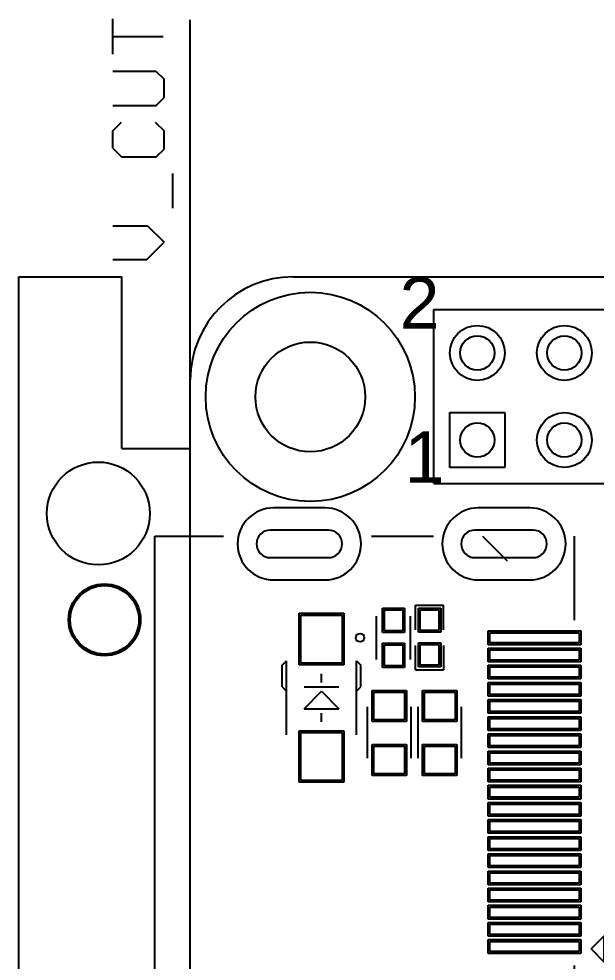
# Model space of a CAD drawing. Header units: inches. Extents: x -5 to 125, y -8 to 83.
# Drawn here: x -5 to 11.84, y 55.05 to 82.52 of the extents above; entities that cross this region are included whole.
import ezdxf

# ---------------------------------------------------------------- set-up
doc = ezdxf.new("R2010")
doc.units = ezdxf.units.IN
for name, color, linetype in [('Bottom Overlay', 54, 'Continuous'), ('Bottom Paste', 16, 'Continuous'), ('Bottom Solder', 6, 'Continuous'), ('Keep-Out Layer', 6, 'Continuous'), ('Top Overlay', 2, 'Continuous'), ('Top Paste', 8, 'Continuous'), ('Top Solder', 216, 'Continuous')]:
    doc.layers.add(name, color=color, linetype=linetype)
doc.styles.add('Arial', font='', dxfattribs={"height": 0.2})
doc.styles.get('Arial').set_extended_font_data('Arial')

# ---------------------------------------------------------------- blocks, each defined once
blk = doc.blocks.new('HEADER2_20_2_54_SPZ_64')
at = {"layer": 'Bottom Solder'}
for p, q in [((-24.93, -0.47), (-23.33, -0.47)), ((-24.93, -2.07), (-24.93, -0.47)), ((-23.33, -0.47), (-23.33, -2.07)), ((-23.33, -2.07), (-24.93, -2.07))]:
    blk.add_line(p, q, dxfattribs=at)
for centre, radius in [((-24.13, 1.27), 0.8), ((-21.59, 1.27), 0.8), ((-24.13, 1.27), 0.5), ((-21.59, 1.27), 0.5), ((-21.59, -1.27), 0.8), ((-24.13, -1.27), 0.5), ((-21.59, -1.27), 0.5)]:
    blk.add_circle(centre, radius, dxfattribs=at)
at = {"layer": 'Top Overlay'}
for p, q in [((-25.4, -2.54), (-25.4, 2.54)), ((-25.4, 2.54), (25.4, 2.54)), ((-25.4, -2.54), (25.4, -2.54))]:
    blk.add_line(p, q, dxfattribs=at)
at = {"layer": 'Top Solder'}
for p, q in [((-24.93, -0.47), (-23.33, -0.47)), ((-24.93, -2.07), (-24.93, -0.47)), ((-23.33, -0.47), (-23.33, -2.07)), ((-23.33, -2.07), (-24.93, -2.07))]:
    blk.add_line(p, q, dxfattribs=at)
for centre, radius in [((-24.13, 1.27), 0.8), ((-21.59, 1.27), 0.8), ((-24.13, 1.27), 0.5), ((-21.59, 1.27), 0.5), ((-21.59, -1.27), 0.8), ((-24.13, -1.27), 0.5), ((-21.59, -1.27), 0.5)]:
    blk.add_circle(centre, radius, dxfattribs=at)
at = {"layer": 'Top Overlay', "style": 'Arial'}
for s, p in [('2', (-26.397, 1.978)), ('1', (-26.256, -2.518))]:
    blk.add_text(s, height=1.5, rotation=360, dxfattribs=at).set_placement(p)
blk = doc.blocks.new('M____P____________70')
at = {"layer": 'Top Solder'}
blk.add_circle((0, 0), 1.5, dxfattribs=at)
blk = doc.blocks.new('M____P____________B_72')
at = {"layer": 'Bottom Solder'}
blk.add_circle((0, 0), 1.5, dxfattribs=at)
blk = doc.blocks.new('HOLE_3_2MM_76')
at = {"layer": 'Bottom Solder'}
for radius in [3.05, 1.6]:
    blk.add_circle((0, 0), radius, dxfattribs=at)
at = {"layer": 'Top Solder'}
for radius in [3.05, 1.6]:
    blk.add_circle((0, 0), radius, dxfattribs=at)
blk = doc.blocks.new('HDMI_274')
at = {"layer": 'Bottom Solder'}
for p, q in [((-8.289, 4.18), (-8.289, 2.68)), ((-7.639, 4.28), (-7.639, 2.579)), ((-6.839, 2.579), (-6.839, 4.28)), ((-6.189, 2.68), (-6.189, 4.18)), ((6.189, 4.18), (6.189, 2.68)), ((6.839, 4.28), (6.839, 2.579)), ((7.639, 2.579), (7.639, 4.28)), ((8.289, 2.68), (8.289, 4.18)), ((-8.289, -1.789), (-8.289, -3.289)), ((-7.639, -1.689), (-7.639, -3.39)), ((-6.839, -3.39), (-6.839, -1.689)), ((-6.189, -3.289), (-6.189, -1.789)), ((6.189, -1.789), (6.189, -3.289)), ((6.839, -1.689), (6.839, -3.39)), ((7.639, -3.39), (7.639, -1.689)), ((8.289, -3.289), (8.289, -1.789))]:
    blk.add_line(p, q, dxfattribs=at)
for centre, radius, start, end in [((-7.239, 4.18), 1.05, 0, 180), ((7.239, 4.18), 1.05, 0, 180), ((-7.239, 4.28), 0.4, 0, 180), ((7.239, 4.28), 0.4, 0, 180), ((-7.239, 2.68), 1.05, 180, 0), ((-7.239, 2.579), 0.4, 180, 0), ((7.239, 2.68), 1.05, 180, 0), ((7.239, 2.579), 0.4, 180, 0), ((-7.239, -1.789), 1.05, 0, 180), ((7.239, -1.789), 1.05, 0, 180), ((-7.239, -1.689), 0.4, 0, 180), ((7.239, -1.689), 0.4, 0, 180), ((-7.239, -3.289), 1.05, 180, 0), ((7.239, -3.289), 1.05, 180, 0), ((-7.239, -3.39), 0.4, 180, 0), ((7.239, -3.39), 0.4, 180, 0)]:
    blk.add_arc(centre, radius, start, end, dxfattribs=at)
at = {"layer": 'Top Overlay'}
for p, q in [((-7.341, 7.645), (-7.341, 5.588)), ((-7.341, 7.645), (7.468, 7.645)), ((7.468, 7.645), (7.468, 5.639)), ((-7.341, 1.219), (-7.341, -0.356)), ((7.468, 1.321), (7.468, -0.483)), ((7.468, -1.911), (6.75, -2.628)), ((-7.341, -2.038), (-6.75, -2.628)), ((-7.391, -4.597), (-5.055, -4.597)), ((5.016, -4.597), (7.468, -4.597)), ((-4.572, -5.08), (-4.953, -5.461)), ((-4.572, -5.08), (-4.191, -5.461)), ((-4.953, -5.461), (-4.191, -5.461))]:
    blk.add_line(p, q, dxfattribs=at)
at = {"layer": 'Top Paste'}
for p, q in [((-4.65, -4.728), (-4.65, -2.128)), ((-4.65, -2.128), (-4.35, -2.128)), ((-4.35, -2.128), (-4.35, -4.728)), ((-4.15, -4.728), (-4.15, -2.128)), ((-4.15, -2.128), (-3.85, -2.128)), ((-3.85, -2.128), (-3.85, -4.728)), ((-3.65, -4.73), (-3.65, -2.13)), ((-3.65, -2.13), (-3.35, -2.13)), ((-3.35, -2.13), (-3.35, -4.73)), ((-3.15, -4.728), (-3.15, -2.128)), ((-3.15, -2.128), (-2.85, -2.128)), ((-2.85, -2.128), (-2.85, -4.728)), ((-2.65, -4.728), (-2.65, -2.128)), ((-2.65, -2.128), (-2.35, -2.128)), ((-2.35, -2.128), (-2.35, -4.728)), ((-2.15, -4.728), (-2.15, -2.128)), ((-2.15, -2.128), (-1.85, -2.128)), ((-1.85, -2.128), (-1.85, -4.728)), ((-1.65, -4.728), (-1.65, -2.128)), ((-1.65, -2.128), (-1.35, -2.128)), ((-1.35, -2.128), (-1.35, -4.728)), ((-1.15, -4.728), (-1.15, -2.128)), ((-1.15, -2.128), (-0.85, -2.128)), ((-0.85, -2.128), (-0.85, -4.728)), ((-0.65, -4.728), (-0.65, -2.128)), ((-0.65, -2.128), (-0.35, -2.128)), ((-0.35, -2.128), (-0.35, -4.728)), ((-0.15, -4.728), (-0.15, -2.128)), ((-0.15, -2.128), (0.15, -2.128)), ((0.15, -2.128), (0.15, -4.728)), ((0.35, -4.728), (0.35, -2.128)), ((0.35, -2.128), (0.65, -2.128)), ((0.65, -2.128), (0.65, -4.728)), ((0.85, -4.73), (0.85, -2.13)), ((0.85, -2.13), (1.15, -2.13)), ((1.15, -2.13), (1.15, -4.73)), ((1.35, -4.728), (1.35, -2.128)), ((1.35, -2.128), (1.65, -2.128)), ((1.65, -2.128), (1.65, -4.728)), ((1.85, -4.728), (1.85, -2.128)), ((1.85, -2.128), (2.15, -2.128)), ((2.15, -2.128), (2.15, -4.728)), ((2.35, -4.728), (2.35, -2.128)), ((2.35, -2.128), (2.65, -2.128)), ((2.65, -2.128), (2.65, -4.728)), ((2.85, -4.728), (2.85, -2.128)), ((2.85, -2.128), (3.15, -2.128)), ((3.15, -2.128), (3.15, -4.728)), ((3.35, -4.728), (3.35, -2.128)), ((3.35, -2.128), (3.65, -2.128)), ((3.65, -2.128), (3.65, -4.728)), ((3.85, -4.728), (3.85, -2.128)), ((3.85, -2.128), (4.15, -2.128)), ((4.15, -2.128), (4.15, -4.728)), ((4.35, -4.728), (4.35, -2.128)), ((4.35, -2.128), (4.65, -2.128)), ((4.65, -2.128), (4.65, -4.728)), ((-4.35, -4.728), (-4.65, -4.728)), ((-3.85, -4.728), (-4.15, -4.728)), ((-3.35, -4.73), (-3.65, -4.73)), ((-2.85, -4.728), (-3.15, -4.728)), ((-2.35, -4.728), (-2.65, -4.728)), ((-1.85, -4.728), (-2.15, -4.728)), ((-1.35, -4.728), (-1.65, -4.728)), ((-0.85, -4.728), (-1.15, -4.728)), ((-0.35, -4.728), (-0.65, -4.728)), ((0.15, -4.728), (-0.15, -4.728)), ((0.65, -4.728), (0.35, -4.728)), ((1.15, -4.73), (0.85, -4.73)), ((1.65, -4.728), (1.35, -4.728)), ((2.15, -4.728), (1.85, -4.728)), ((2.65, -4.728), (2.35, -4.728)), ((3.15, -4.728), (2.85, -4.728)), ((3.65, -4.728), (3.35, -4.728)), ((4.15, -4.728), (3.85, -4.728)), ((4.65, -4.728), (4.35, -4.728))]:
    blk.add_line(p, q, dxfattribs=at)
at = {"layer": 'Top Solder'}
for p, q in [((-8.289, 4.18), (-8.289, 2.68)), ((-7.639, 4.28), (-7.639, 2.579)), ((-6.839, 2.579), (-6.839, 4.28)), ((-6.189, 2.68), (-6.189, 4.18)), ((6.189, 4.18), (6.189, 2.68)), ((6.839, 4.28), (6.839, 2.579)), ((7.639, 2.579), (7.639, 4.28)), ((8.289, 2.68), (8.289, 4.18)), ((-8.289, -1.789), (-8.289, -3.289)), ((-7.639, -1.689), (-7.639, -3.39)), ((-6.839, -3.39), (-6.839, -1.689)), ((-6.189, -3.289), (-6.189, -1.789)), ((6.189, -1.789), (6.189, -3.289)), ((6.839, -1.689), (6.839, -3.39)), ((7.639, -3.39), (7.639, -1.689)), ((8.289, -3.289), (8.289, -1.789)), ((-4.7, -4.778), (-4.7, -2.078)), ((-4.7, -2.078), (-4.3, -2.078)), ((-4.3, -2.078), (-4.3, -4.778)), ((-4.2, -4.778), (-4.2, -2.078)), ((-4.2, -2.078), (-3.8, -2.078)), ((-3.8, -2.078), (-3.8, -4.778)), ((-3.7, -4.78), (-3.7, -2.08)), ((-3.7, -2.08), (-3.3, -2.08)), ((-3.3, -2.08), (-3.3, -4.78)), ((-3.2, -4.778), (-3.2, -2.078)), ((-3.2, -2.078), (-2.8, -2.078)), ((-2.8, -2.078), (-2.8, -4.778)), ((-2.7, -4.778), (-2.7, -2.078)), ((-2.7, -2.078), (-2.3, -2.078)), ((-2.3, -2.078), (-2.3, -4.778)), ((-2.2, -4.778), (-2.2, -2.078)), ((-2.2, -2.078), (-1.8, -2.078)), ((-1.8, -2.078), (-1.8, -4.778)), ((-1.7, -4.778), (-1.7, -2.078)), ((-1.7, -2.078), (-1.3, -2.078)), ((-1.3, -2.078), (-1.3, -4.778)), ((-1.2, -4.778), (-1.2, -2.078)), ((-1.2, -2.078), (-0.8, -2.078)), ((-0.8, -2.078), (-0.8, -4.778)), ((-0.7, -4.778), (-0.7, -2.078)), ((-0.7, -2.078), (-0.3, -2.078)), ((-0.3, -2.078), (-0.3, -4.778)), ((-0.2, -4.778), (-0.2, -2.078)), ((-0.2, -2.078), (0.2, -2.078)), ((0.2, -2.078), (0.2, -4.778)), ((0.3, -4.778), (0.3, -2.078)), ((0.3, -2.078), (0.7, -2.078)), ((0.7, -2.078), (0.7, -4.778)), ((0.8, -4.78), (0.8, -2.08)), ((0.8, -2.08), (1.2, -2.08)), ((1.2, -2.08), (1.2, -4.78)), ((1.3, -4.778), (1.3, -2.078)), ((1.3, -2.078), (1.7, -2.078)), ((1.7, -2.078), (1.7, -4.778)), ((1.8, -4.778), (1.8, -2.078)), ((1.8, -2.078), (2.2, -2.078)), ((2.2, -2.078), (2.2, -4.778)), ((2.3, -4.778), (2.3, -2.078)), ((2.3, -2.078), (2.7, -2.078)), ((2.7, -2.078), (2.7, -4.778)), ((2.8, -4.778), (2.8, -2.078)), ((2.8, -2.078), (3.2, -2.078)), ((3.2, -2.078), (3.2, -4.778)), ((3.3, -4.778), (3.3, -2.078)), ((3.3, -2.078), (3.7, -2.078)), ((3.7, -2.078), (3.7, -4.778)), ((3.8, -4.778), (3.8, -2.078)), ((3.8, -2.078), (4.2, -2.078)), ((4.2, -2.078), (4.2, -4.778)), ((4.3, -4.778), (4.3, -2.078)), ((4.3, -2.078), (4.7, -2.078)), ((4.7, -2.078), (4.7, -4.778)), ((-4.3, -4.778), (-4.7, -4.778)), ((-3.8, -4.778), (-4.2, -4.778)), ((-3.3, -4.78), (-3.7, -4.78)), ((-2.8, -4.778), (-3.2, -4.778)), ((-2.3, -4.778), (-2.7, -4.778)), ((-1.8, -4.778), (-2.2, -4.778)), ((-1.3, -4.778), (-1.7, -4.778)), ((-0.8, -4.778), (-1.2, -4.778)), ((-0.3, -4.778), (-0.7, -4.778)), ((0.2, -4.778), (-0.2, -4.778)), ((0.7, -4.778), (0.3, -4.778)), ((1.2, -4.78), (0.8, -4.78)), ((1.7, -4.778), (1.3, -4.778)), ((2.2, -4.778), (1.8, -4.778)), ((2.7, -4.778), (2.3, -4.778)), ((3.2, -4.778), (2.8, -4.778)), ((3.7, -4.778), (3.3, -4.778)), ((4.2, -4.778), (3.8, -4.778)), ((4.7, -4.778), (4.3, -4.778))]:
    blk.add_line(p, q, dxfattribs=at)
for centre, radius, start, end in [((-7.239, 4.18), 1.05, 0, 180), ((7.239, 4.18), 1.05, 0, 180), ((-7.239, 4.28), 0.4, 0, 180), ((7.239, 4.28), 0.4, 0, 180), ((-7.239, 2.68), 1.05, 180, 0), ((-7.239, 2.579), 0.4, 180, 0), ((7.239, 2.68), 1.05, 180, 0), ((7.239, 2.579), 0.4, 180, 0), ((-7.239, -1.789), 1.05, 0, 180), ((7.239, -1.789), 1.05, 0, 180), ((-7.239, -1.689), 0.4, 0, 180), ((7.239, -1.689), 0.4, 0, 180), ((-7.239, -3.289), 1.05, 180, 0), ((7.239, -3.289), 1.05, 180, 0), ((-7.239, -3.39), 0.4, 180, 0), ((7.239, -3.39), 0.4, 180, 0)]:
    blk.add_arc(centre, radius, start, end, dxfattribs=at)
blk = doc.blocks.new('N_HOLE_2_0MM_289')
at = {"layer": 'Bottom Solder'}
for radius in [1.05, 1]:
    blk.add_circle((0, 0), radius, dxfattribs=at)
at = {"layer": 'Top Solder'}
for radius in [1.05, 1]:
    blk.add_circle((0, 0), radius, dxfattribs=at)
blk = doc.blocks.new('0402TVS_B_323')
at = {"layer": 'Bottom Overlay'}
for p, q in [((-0.94, 0.406), (-0.229, 0.406)), ((-0.94, 0.406), (-0.94, -0.406)), ((0.229, 0.406), (0.94, 0.406)), ((0.94, 0.406), (0.94, -0.406)), ((-0.229, -0.406), (-0.94, -0.406)), ((0.229, -0.406), (0.94, -0.406))]:
    blk.add_line(p, q, dxfattribs=at)
at = {"layer": 'Bottom Paste'}
for p, q in [((-0.808, -0.275), (-0.808, 0.275)), ((-0.808, 0.275), (-0.208, 0.275)), ((-0.208, 0.275), (-0.208, -0.275)), ((0.208, -0.275), (0.208, 0.275)), ((0.208, 0.275), (0.808, 0.275)), ((0.808, 0.275), (0.808, -0.275)), ((-0.208, -0.275), (-0.808, -0.275)), ((0.808, -0.275), (0.208, -0.275))]:
    blk.add_line(p, q, dxfattribs=at)
at = {"layer": 'Bottom Solder'}
for p, q in [((-0.858, -0.325), (-0.858, 0.325)), ((-0.858, 0.325), (-0.158, 0.325)), ((-0.158, 0.325), (-0.158, -0.325)), ((0.158, -0.325), (0.158, 0.325)), ((0.158, 0.325), (0.858, 0.325)), ((0.858, 0.325), (0.858, -0.325)), ((-0.158, -0.325), (-0.858, -0.325)), ((0.858, -0.325), (0.158, -0.325))]:
    blk.add_line(p, q, dxfattribs=at)
blk = doc.blocks.new('SOD_123_B_335')
at = {"layer": 'Bottom Overlay'}
for p, q in [((0.318, 1.143), (0.191, 1.016)), ((0.318, 1.143), (0.952, 1.143)), ((0.952, 1.143), (1.079, 1.016)), ((-1.079, 1.016), (1.079, 1.016)), ((-0.318, 0.508), (0.191, 0)), ((-0.318, 0.508), (-0.318, -0.508)), ((0.318, 0.508), (0.318, -0.508)), ((-0.699, 0), (-0.445, 0)), ((0.191, 0), (-0.318, -0.508)), ((0.445, 0), (0.699, 0)), ((-1.079, -1.016), (1.079, -1.016)), ((0.191, -1.016), (0.318, -1.143)), ((1.079, -1.016), (0.952, -1.143)), ((0.318, -1.143), (0.952, -1.143))]:
    blk.add_line(p, q, dxfattribs=at)
blk.add_circle((1.753, -1.123), 0.125, dxfattribs=at)
at = {"layer": 'Bottom Paste'}
for p, q in [((-2.414, -0.6), (-2.414, 0.6)), ((-2.414, 0.6), (-1.015, 0.6)), ((-1.015, 0.6), (-1.015, -0.6)), ((1.015, -0.6), (1.015, 0.6)), ((1.015, 0.6), (2.414, 0.6)), ((2.414, 0.6), (2.414, -0.6)), ((-1.015, -0.6), (-2.414, -0.6)), ((2.414, -0.6), (1.015, -0.6))]:
    blk.add_line(p, q, dxfattribs=at)
at = {"layer": 'Bottom Solder'}
for p, q in [((-2.464, -0.65), (-2.464, 0.65)), ((-2.464, 0.65), (-0.965, 0.65)), ((-0.965, 0.65), (-0.965, -0.65)), ((0.965, -0.65), (0.965, 0.65)), ((0.965, 0.65), (2.464, 0.65)), ((2.464, 0.65), (2.464, -0.65)), ((-0.965, -0.65), (-2.464, -0.65)), ((2.464, -0.65), (0.965, -0.65))]:
    blk.add_line(p, q, dxfattribs=at)
blk = doc.blocks.new('0402C_B_398')
at = {"layer": 'Bottom Overlay'}
for p, q in [((-0.635, 0.495), (0.635, 0.495)), ((-0.635, -0.495), (0.635, -0.495))]:
    blk.add_line(p, q, dxfattribs=at)
at = {"layer": 'Bottom Paste'}
for p, q in [((-0.813, -0.267), (-0.813, 0.267)), ((-0.813, 0.267), (-0.203, 0.267)), ((-0.203, 0.267), (-0.203, -0.267)), ((0.203, -0.267), (0.203, 0.267)), ((0.203, 0.267), (0.813, 0.267)), ((0.813, 0.267), (0.813, -0.267)), ((-0.203, -0.267), (-0.813, -0.267)), ((0.813, -0.267), (0.203, -0.267))]:
    blk.add_line(p, q, dxfattribs=at)
at = {"layer": 'Bottom Solder'}
for p, q in [((-0.863, -0.317), (-0.863, 0.317)), ((-0.863, 0.317), (-0.153, 0.317)), ((-0.153, 0.317), (-0.153, -0.317)), ((0.153, -0.317), (0.153, 0.317)), ((0.153, 0.317), (0.863, 0.317)), ((0.863, 0.317), (0.863, -0.317)), ((-0.153, -0.317), (-0.863, -0.317)), ((0.863, -0.317), (0.153, -0.317))]:
    blk.add_line(p, q, dxfattribs=at)
blk = doc.blocks.new('0603C_B_399')
at = {"layer": 'Bottom Overlay'}
for p, q in [((0.738, 0.635), (-0.762, 0.635)), ((0.738, -0.635), (-0.762, -0.635))]:
    blk.add_line(p, q, dxfattribs=at)
at = {"layer": 'Bottom Paste'}
for p, q in [((-1.187, -0.45), (-1.187, 0.45)), ((-1.187, 0.45), (-0.387, 0.45)), ((-0.387, 0.45), (-0.387, -0.45)), ((0.387, -0.45), (0.387, 0.45)), ((0.387, 0.45), (1.187, 0.45)), ((1.187, 0.45), (1.187, -0.45)), ((-0.387, -0.45), (-1.187, -0.45)), ((1.187, -0.45), (0.387, -0.45))]:
    blk.add_line(p, q, dxfattribs=at)
at = {"layer": 'Bottom Solder'}
for p, q in [((-1.237, -0.5), (-1.237, 0.5)), ((-1.237, 0.5), (-0.337, 0.5)), ((-0.337, 0.5), (-0.337, -0.5)), ((0.337, -0.5), (0.337, 0.5)), ((0.337, 0.5), (1.237, 0.5)), ((1.237, 0.5), (1.237, -0.5)), ((-0.337, -0.5), (-1.237, -0.5)), ((1.237, -0.5), (0.337, -0.5))]:
    blk.add_line(p, q, dxfattribs=at)
blk = doc.blocks.new('0603C_B_400')
at = {"layer": 'Bottom Overlay'}
for p, q in [((0.738, 0.635), (-0.762, 0.635)), ((0.738, -0.635), (-0.762, -0.635))]:
    blk.add_line(p, q, dxfattribs=at)
at = {"layer": 'Bottom Paste'}
for p, q in [((-1.187, -0.45), (-1.187, 0.45)), ((-1.187, 0.45), (-0.387, 0.45)), ((-0.387, 0.45), (-0.387, -0.45)), ((0.387, -0.45), (0.387, 0.45)), ((0.387, 0.45), (1.187, 0.45)), ((1.187, 0.45), (1.187, -0.45)), ((-0.387, -0.45), (-1.187, -0.45)), ((1.187, -0.45), (0.387, -0.45))]:
    blk.add_line(p, q, dxfattribs=at)
at = {"layer": 'Bottom Solder'}
for p, q in [((-1.237, -0.5), (-1.237, 0.5)), ((-1.237, 0.5), (-0.337, 0.5)), ((-0.337, 0.5), (-0.337, -0.5)), ((0.337, -0.5), (0.337, 0.5)), ((0.337, 0.5), (1.237, 0.5)), ((1.237, 0.5), (1.237, -0.5)), ((-0.337, -0.5), (-1.237, -0.5)), ((1.237, -0.5), (0.337, -0.5))]:
    blk.add_line(p, q, dxfattribs=at)

msp = doc.modelspace()

# ---------------------------------------------------------------- linework, layer by layer
at = {"layer": 'Keep-Out Layer'}
for p, q in [((-2.262, 81.492), (-2.262, 82.524)), ((0, 72), (0, 82.5)), ((-2.262, 82.008), (-0.792, 82.008)), ((-2.262, 80.998), (-1.001, 80.998)), ((-1.001, 80.998), (-0.763, 80.761)), ((-0.763, 80.227), (-0.763, 80.761)), ((-2.263, 79.998), (-0.992, 79.998)), ((-0.992, 79.998), (-0.763, 80.227)), ((-2.262, 79.262), (-2.008, 79.516)), ((-1.022, 79.515), (-0.763, 79.257)), ((-2.262, 78.754), (-2.262, 79.262)), ((-0.763, 78.729), (-0.763, 79.257)), ((-2.262, 78.754), (-2.008, 78.5)), ((-0.992, 78.5), (-0.763, 78.729)), ((-2.008, 78.5), (-0.992, 78.5)), ((-0.509, 77.001), (-0.509, 78.017)), ((-2.262, 76.493), (-1.246, 76.493)), ((-1.246, 76.493), (-0.763, 76.011)), ((-1.271, 75.503), (-0.763, 76.011)), ((-2.262, 75.503), (-1.271, 75.503)), ((-5, 0), (-5, 75)), ((-5, 75), (-2, 75)), ((-2, 70), (-2, 75)), ((3, 75), (117, 75)), ((0, 3), (0, 72)), ((-2, 70), (0, 70))]:
    msp.add_line(p, q, dxfattribs=at)
msp.add_arc((3, 72), 3, 90, 180, dxfattribs=at)

# ---------------------------------------------------------------- block references
for name, p in [('HEADER2_20_2_54_SPZ_64', (32.5, 71.513)), ('HOLE_3_2MM_76', (3.5, 71.5))]:
    msp.add_blockref(name, p)
for name, p, rotation in [('M____P____________70', (-2.682, 68.101), 90), ('M____P____________B_72', (-2.682, 68.101), 270), ('HDMI_274', (6.609, 59.975), 90), ('N_HOLE_2_0MM_289', (-2.5, 65), 90), ('0402TVS_B_323', (6.976, 64.484), 90), ('SOD_123_B_335', (3.826, 62.726), 90), ('0402C_B_398', (5.926, 64.476), 90), ('0603C_B_399', (5.801, 61.701), 270), ('0603C_B_400', (7.276, 61.701), 270)]:
    msp.add_blockref(name, p, dxfattribs=dict(rotation=rotation))

doc.saveas('drawing.dxf')
